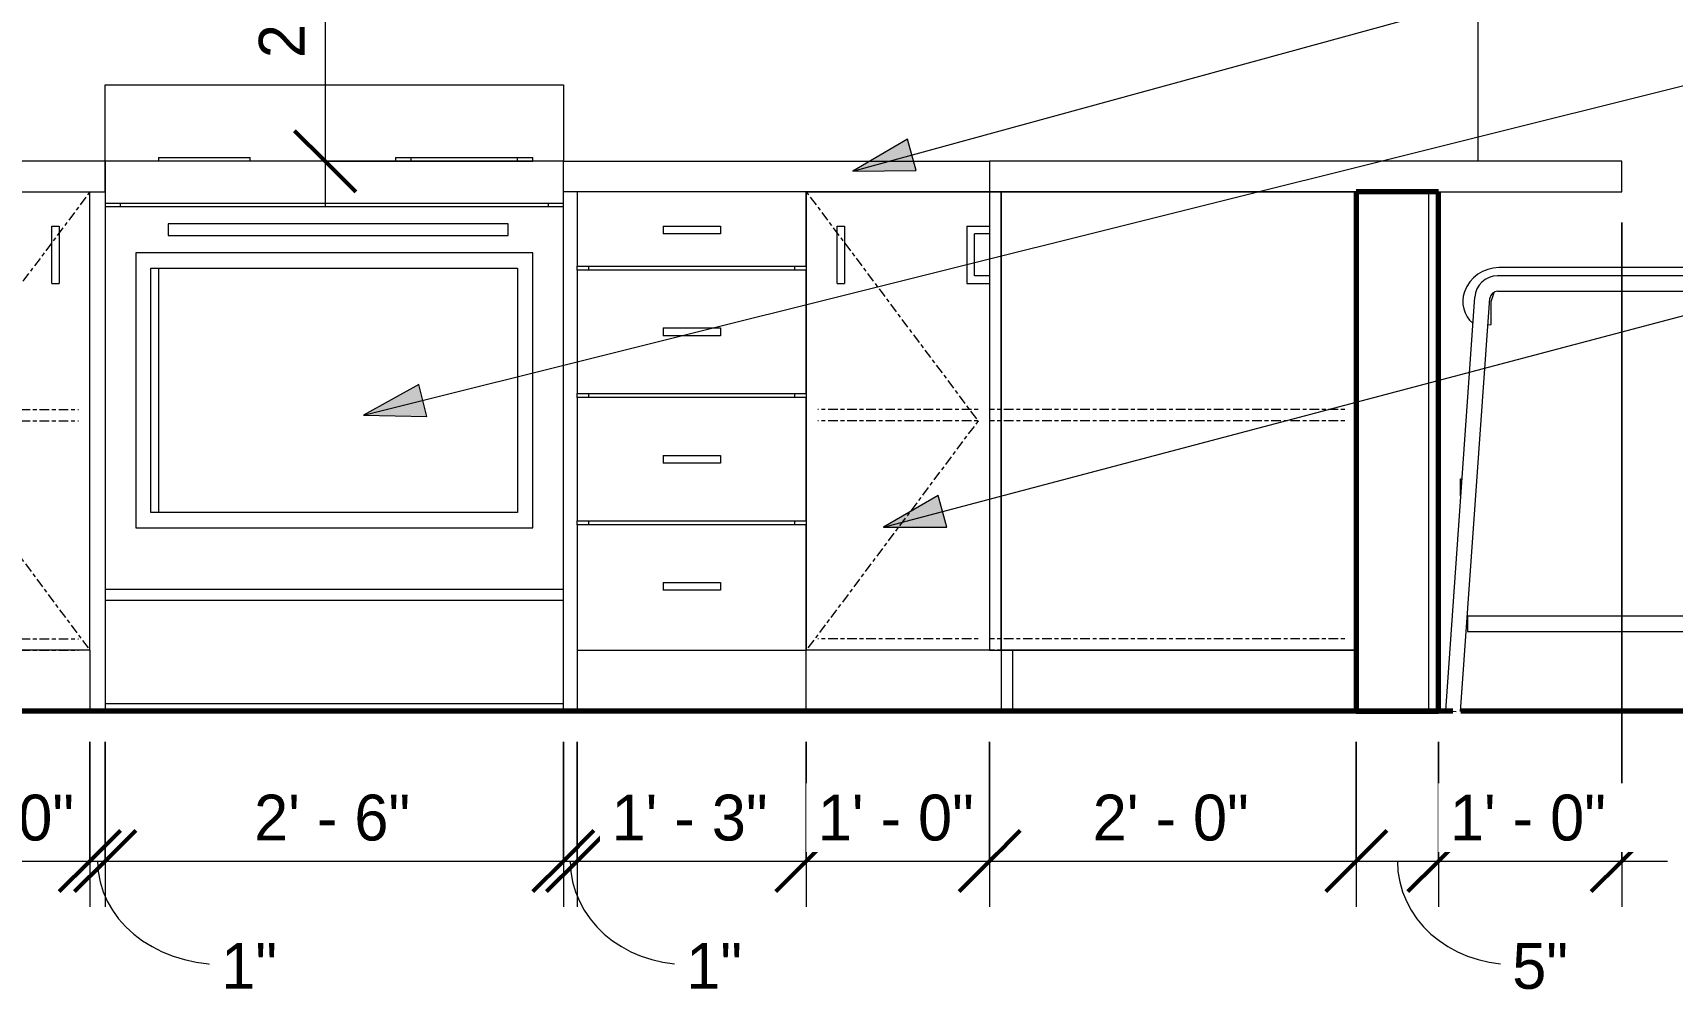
# Model space of a CAD drawing. Header units: inches. Extents: x 3011 to 5543, y -20 to 12119.
# Drawn here: x 5348.5 to 5455.9, y -19.1 to 44.4 of the extents above; entities that cross this region are included whole.
import ezdxf

# ---------------------------------------------------------------- set-up
doc = ezdxf.new("R2010")
doc.units = ezdxf.units.IN
doc.header["$MEASUREMENT"] = 0
doc.linetypes.add('Center', pattern=[1.25, 0.25, -0.1875, 0.625, -0.1875])
for name, color, linetype, lineweight in [('0-7', 170, 'Continuous', 5), ('A-ANNO-DIMS', 211, 'Continuous', 9), ('A-ANNO-DIMS-32', 211, 'Continuous', 9), ('A-FLOR-1', 7, 'Continuous', 70), ('A-WALL', 113, 'Continuous', 18), ('A-WALL-1', 113, 'Continuous', 70), ('A-WALL-2', 113, 'Continuous', 9), ('G-ANNO-TEXT', 231, 'Continuous', 9), ('I-FURN', 30, 'Continuous', 9), ('Q-CASE', 31, 'Continuous', 9), ('Q-CASE-1', 31, 'Center', 9), ('Q-SPCQ', 91, 'Continuous', 9)]:
    doc.layers.add(name, color=color, linetype=linetype, lineweight=lineweight)
doc.styles.add('Century Gothic', font='ufonts.com_century-gothic.ttf', dxfattribs={"height": 3})
doc.dimstyles.new('OD_1__HACK', dxfattribs={"dimscale": 12, "dimtxt": 3.132505, "dimasz": 0.333333, "dimexe": 0.25, "dimexo": 0.166667, "dimgap": 0.041667, "dimtad": 1, "dimdec": 0, "dimzin": 3, "dimdsep": 46, "dimlunit": 4, "dimtxsty": 'Century Gothic', "dimblk1": 'OBLIQUE', "dimblk2": 'OBLIQUE', "dimsah": 1, "dimcen": 0.09, "dimdle": 0.25, "dimazin": 0, "dimtfac": 1, "dimtdec": 4, "dimtix": 1, "dimtmove": 0, "dimatfit": 3, "dimfxl": 1, "dimtvp": 1, "dimtfill": 1, "dimfrac": 2, "dimtolj": 1, "dimtzin": 0, "dimarcsym": 2})
doc.dimstyles.new('OD_1__HACK_2', dxfattribs={"dimscale": 12, "dimtxt": 3.132505, "dimasz": 0.333333, "dimexe": 0.25, "dimexo": 0.166667, "dimgap": 0.041667, "dimtad": 1, "dimdec": 0, "dimzin": 3, "dimdsep": 46, "dimlunit": 4, "dimtxsty": 'Century Gothic', "dimblk1": 'OBLIQUE', "dimblk2": 'OBLIQUE', "dimsah": 1, "dimcen": 0.09, "dimdle": 0.25, "dimazin": 0, "dimtfac": 1, "dimtdec": 4, "dimtix": 1, "dimtmove": 1, "dimatfit": 3, "dimfxl": 1, "dimtvp": 1, "dimtfill": 1, "dimfrac": 2, "dimtolj": 1, "dimtzin": 0, "dimarcsym": 2})
doc.dimstyles.new('OD_1__HACK_2_1', dxfattribs={"dimscale": 12, "dimtxt": 3.132505, "dimasz": 0.333333, "dimexe": 0.25, "dimexo": 0.166667, "dimgap": 0.041667, "dimtad": 1, "dimdec": 0, "dimzin": 3, "dimdsep": 46, "dimlunit": 4, "dimtxsty": 'Century Gothic', "dimblk1": 'OBLIQUE', "dimblk2": 'OBLIQUE', "dimsah": 1, "dimcen": 0.09, "dimdle": 0.25, "dimazin": 0, "dimtfac": 1, "dimtdec": 4, "dimtix": 1, "dimtmove": 0, "dimatfit": 3, "dimfxl": 1, "dimtvp": 1, "dimtfill": 1, "dimfrac": 2, "dimtolj": 1, "dimtzin": 0, "dimarcsym": 2})

# ---------------------------------------------------------------- blocks, each defined once
blk = doc.blocks.new('CTR - 1st Phase - Shell_rvt-9-1ST FLOOR - 1BD B - ADA TYPE B - KITCHEN BACK WALL')
at = {"layer": 'A-FLOR-1'}
for p, q in [((10583.39, 0), (10458.16, 0)), ((10603.28, 0), (10583.9, 0))]:
    blk.add_line(p, q, dxfattribs=at)
blk = doc.blocks.new('Bar_Stool_6722_1_ - Bar_Stool_6722_1_-1372833-1ST FLOOR - 1BD B - ADA TYPE B - KITCHEN BACK WALL')
at = {"layer": 'I-FURN'}
for p, q in [((10602.79, 33.98), (10602.12, 29.79)), ((10603.88, 32.86), (10604.03, 33.73)), ((10604.03, 33.73), (10604.03, 33.98)), ((10602.25, 28.5), (10603.04, 33.01)), ((10603.04, 33.01), (10604.03, 32.84)), ((10604.03, 32.84), (10603.09, 27.5)), ((10601.99, 29.04), (10586.4, 29.04)), ((10602.3, 28.86), (10601.99, 29.04)), ((10602.12, 29.79), (10602.29, 29.62)), ((10602.29, 29.62), (10602.44, 29.59)), ((10602.25, 28.5), (10586.31, 28.5)), ((10602.29, 28.71), (10602.3, 28.86)), ((10584.81, 27.11), (10582.9, 0.04)), ((10583.89, -0.01), (10585.81, 27.04)), ((10585.9, 26.82), (10586.09, 27.41)), ((10586.31, 27.5), (10603.09, 27.5)), ((10601.85, 27.5), (10600.39, 27.5)), ((10600.39, 27.5), (10603.28, 0)), ((10604.03, 0), (10601.85, 27.5)), ((10585.9, 25.32), (10585.9, 26.82)), ((10585.69, 25.29), (10585.9, 25.32)), ((10583.89, 14.11), (10583.89, 15.22)), ((10583.89, 15.22), (10583.97, 15.22)), ((10603.46, 7.22), (10603.57, 7.22)), ((10603.57, 7.22), (10603.57, 6.22)), ((10584.34, 6.22), (10584.34, 5.22)), ((10602.63, 6.22), (10584.34, 6.22)), ((10602.73, 5.22), (10602.63, 6.22)), ((10603.57, 6.22), (10603.54, 6.22)), ((10584.34, 5.22), (10602.73, 5.22)), ((10582.9, 0.04), (10583.6, -0.01)), ((10603.28, 0), (10604.03, 0))]:
    blk.add_line(p, q, dxfattribs=at)
for centre, radius, start, end in [((10603.41, 32.61), 1.51, 65.6531, 114.3469), ((10586.4, 26.64), 2.4, 90, 160), ((10586.31, 27), 1.5, 90, 175.9457), ((10585.9, 26.82), 1.87, 160, 229.6759), ((10586.31, 27), 0.5, 90, 175.9457)]:
    blk.add_arc(centre, radius, start, end, dxfattribs=at)
blk = doc.blocks.new('Base Cabinet 4 Drawer 254 - Base Cabinet 4 Drawer 254 15_-2584595-1ST FLOOR - 1BD B - ADA TYPE B - KITCHEN BACK WALL')
at = {"layer": 'Q-CASE'}
for p, q in [((10526.06, 34), (10526.06, 29.13)), ((10541.06, 34), (10526.06, 34)), ((10541.06, 29.13), (10541.06, 34)), ((10531.69, 31.75), (10535.44, 31.75)), ((10531.69, 31.75), (10531.69, 31.25)), ((10535.44, 31.25), (10531.69, 31.25)), ((10535.44, 31.75), (10535.44, 31.25)), ((10526.06, 29.13), (10541.06, 29.13)), ((10526.06, 28.88), (10526.06, 29.13)), ((10526.81, 29.13), (10526.81, 28.88)), ((10540.31, 28.88), (10540.31, 29.13)), ((10526.06, 28.88), (10526.06, 20.79)), ((10541.06, 28.88), (10526.06, 28.88)), ((10541.06, 20.79), (10541.06, 28.88)), ((10531.69, 25.09), (10535.44, 25.09)), ((10531.69, 25.09), (10531.69, 24.58)), ((10535.44, 25.09), (10535.44, 24.58)), ((10535.44, 24.58), (10531.69, 24.58)), ((10526.06, 20.79), (10541.06, 20.79)), ((10526.06, 20.54), (10526.06, 20.79)), ((10526.06, 20.54), (10526.06, 12.46)), ((10541.06, 20.54), (10526.06, 20.54)), ((10526.81, 20.79), (10526.81, 20.54)), ((10540.31, 20.54), (10540.31, 20.79)), ((10541.06, 12.46), (10541.06, 20.54)), ((10531.69, 16.75), (10535.44, 16.75)), ((10531.69, 16.75), (10531.69, 16.25)), ((10535.44, 16.25), (10531.69, 16.25)), ((10535.44, 16.75), (10535.44, 16.25)), ((10526.06, 12.46), (10541.06, 12.46)), ((10526.06, 12.21), (10526.06, 12.46)), ((10526.06, 12.21), (10526.06, 4)), ((10541.06, 12.21), (10526.06, 12.21)), ((10526.81, 12.46), (10526.81, 12.21)), ((10540.31, 12.21), (10540.31, 12.46)), ((10541.06, 4), (10541.06, 12.21)), ((10531.69, 8.42), (10535.44, 8.42)), ((10531.69, 8.42), (10531.69, 7.92)), ((10535.44, 7.92), (10531.69, 7.92)), ((10535.44, 8.42), (10535.44, 7.92)), ((10526.06, 4), (10541.06, 4)), ((10526.06, 4), (10526.06, 0))]:
    blk.add_line(p, q, dxfattribs=at)
blk = doc.blocks.new('Base Cabinet Corner 197 - Base Cabinet Corner 197-2565125-1ST FLOOR - 1BD B - ADA TYPE B - KITCHEN BACK WALL')
at = {"layer": 'Q-CASE'}
for p, q in [((10481.41, 34), (10458.16, 34)), ((10458.16, 34), (10458.16, 4)), ((10482.18, 34), (10481.41, 34)), ((10481.41, 34), (10481.41, 4)), ((10481.41, 4), (10481.41, 34)), ((10482.18, 4), (10482.18, 34)), ((10482.18, 34), (10494.16, 34)), ((10494.16, 4), (10494.16, 34)), ((10482.18, 31.75), (10483.66, 31.75)), ((10483.16, 31.25), (10482.18, 31.25)), ((10483.16, 31.25), (10483.16, 28.5)), ((10483.66, 28), (10483.66, 31.75)), ((10491.66, 31.75), (10492.15, 31.75)), ((10491.66, 28), (10491.66, 31.75)), ((10492.15, 31.75), (10492.15, 28)), ((10483.16, 28.5), (10482.18, 28.5)), ((10482.18, 28), (10483.66, 28)), ((10491.66, 28), (10492.15, 28)), ((10481.41, 4), (10458.16, 4)), ((10458.16, 4), (10458.16, 0)), ((10458.16, 4), (10481.41, 4)), ((10481.41, 4), (10480.65, 4)), ((10480.65, 4), (10480.65, 0)), ((10481.41, 0), (10481.41, 4)), ((10481.41, 0), (10481.41, 4)), ((10481.41, 4), (10482.18, 4)), ((10494.16, 4), (10482.18, 4)), ((10494.16, 4), (10494.16, 0)), ((10458.16, 0), (10481.41, 0)), ((10480.65, 0), (10481.41, 0))]:
    blk.add_line(p, q, dxfattribs=at)
at = {"layer": 'Q-CASE-1'}
for p, q in [((10494.16, 34), (10482.93, 19)), ((10458.91, 19.75), (10482.16, 19.75)), ((10482.93, 19.75), (10493.41, 19.75)), ((10458.91, 19), (10482.16, 19)), ((10482.93, 19), (10494.16, 4)), ((10482.93, 19), (10493.41, 19)), ((10458.91, 4.75), (10482.16, 4.75)), ((10482.93, 4.75), (10493.41, 4.75)), ((10458.91, 4), (10482.16, 4)), ((10482.93, 4), (10493.41, 4))]:
    blk.add_line(p, q, dxfattribs=at)
blk = doc.blocks.new('Base Cabinet Corner 197 - Base Cabinet Corner 197-2569781-1ST FLOOR - 1BD B - ADA TYPE B - KITCHEN BACK WALL')
at = {"layer": 'Q-CASE'}
for p, q in [((10541.06, 34), (10553.05, 34)), ((10541.06, 34), (10541.06, 4)), ((10553.81, 34), (10553.05, 34)), ((10553.05, 34), (10553.05, 4)), ((10553.81, 4), (10553.81, 34)), ((10577.06, 34), (10553.81, 34)), ((10553.81, 34), (10553.81, 4)), ((10577.06, 4), (10577.06, 34)), ((10543.08, 31.75), (10543.56, 31.75)), ((10543.08, 28), (10543.08, 31.75)), ((10543.56, 31.75), (10543.56, 28)), ((10551.57, 31.75), (10553.05, 31.75)), ((10551.57, 31.75), (10551.57, 28)), ((10552.07, 28.5), (10552.07, 31.25)), ((10553.05, 31.25), (10552.07, 31.25)), ((10543.08, 28), (10543.56, 28)), ((10551.57, 28), (10553.05, 28)), ((10553.05, 28.5), (10552.07, 28.5)), ((10541.06, 0), (10541.06, 4)), ((10553.05, 4), (10541.06, 4)), ((10553.05, 4), (10553.81, 4)), ((10554.58, 4), (10553.81, 4)), ((10553.81, 4), (10553.81, 0)), ((10577.06, 4), (10553.81, 4)), ((10553.81, 4), (10553.81, 0)), ((10553.81, 4), (10577.06, 4)), ((10554.58, 0), (10554.58, 4)), ((10577.06, 0), (10577.06, 4)), ((10553.81, 0), (10554.58, 0)), ((10553.81, 0), (10577.06, 0))]:
    blk.add_line(p, q, dxfattribs=at)
at = {"layer": 'Q-CASE-1'}
for p, q in [((10541.06, 34), (10552.3, 19)), ((10552.3, 19.75), (10541.81, 19.75)), ((10576.31, 19.75), (10553.06, 19.75)), ((10552.3, 19), (10541.06, 4)), ((10552.3, 19), (10541.81, 19)), ((10576.31, 19), (10553.06, 19)), ((10552.3, 4.75), (10541.81, 4.75)), ((10576.31, 4.75), (10553.06, 4.75)), ((10552.3, 4), (10541.81, 4)), ((10576.31, 4), (10553.06, 4))]:
    blk.add_line(p, q, dxfattribs=at)
blk = doc.blocks.new('DIMBLOCK164-1ST FLOOR - 1BD B - ADA TYPE B - KITCHEN BACK WALL')
at = {"layer": 'A-ANNO-DIMS-32'}
for p, q in [((5340.28, -2), (5340.28, -12.81)), ((5340.28, -9.81), (5340.28, -2)), ((5352.28, -2), (5352.28, -12.81)), ((5352.28, -9.81), (5352.28, -2)), ((5340.28, -9.81), (5352.28, -9.81))]:
    blk.add_line(p, q, dxfattribs=at)
at = {"layer": 'A-ANNO-DIMS-32', "lineweight": 50}
for p, q in [((5340.28, -9.81), (5342.28, -7.81)), ((5352.28, -9.81), (5354.28, -7.81)), ((5340.28, -9.81), (5338.28, -11.81)), ((5352.28, -9.81), (5350.28, -11.81))]:
    blk.add_line(p, q, dxfattribs=at)
at = {"layer": 'A-ANNO-DIMS-32', "color": 0, "insert": (5341.03, -5.46), "char_height": 3, "width": 12.5897, "attachment_point": 1, "line_spacing_factor": 0.984502, "style": 'Century Gothic', "bg_fill": 3, "box_fill_scale": 1.25, "bg_fill_color": 256, "bg_fill_true_color": 13158600, "bg_fill_transparency": 0}
blk.add_mtext('1\' - 0"', dxfattribs=at)
blk = doc.blocks.new('_Oblique')
at = {"color": 0, "linetype": 'ByBlock', "lineweight": -2}
blk.add_line((-0.5, -0.5), (0.5, 0.5), dxfattribs=at)
blk = doc.blocks.new('DIMBLOCK165-1ST FLOOR - 1BD B - ADA TYPE B - KITCHEN BACK WALL')
at = {"layer": 'A-ANNO-DIMS-32'}
for p, q in [((5352.28, -2), (5352.28, -12.81)), ((5352.28, -9.81), (5352.28, -2)), ((5353.28, -2), (5353.28, -12.81)), ((5353.28, -9.81), (5353.28, -2)), ((5352.28, -9.81), (5353.28, -9.81))]:
    blk.add_line(p, q, dxfattribs=at)
at = {"layer": 'A-ANNO-DIMS-32', "lineweight": 50}
for p, q in [((5352.28, -9.81), (5354.28, -7.81)), ((5353.28, -9.81), (5355.28, -7.81)), ((5352.28, -9.81), (5350.28, -11.81)), ((5353.28, -9.81), (5351.28, -11.81))]:
    blk.add_line(p, q, dxfattribs=at)
at = {"layer": 'A-ANNO-DIMS-32'}
blk.add_ellipse((5360.88, -9.81), major_axis=(8.1, 0), ratio=0.833546, start_param=3.141593, end_param=4.712389, dxfattribs=at)
at = {"layer": 'A-ANNO-DIMS-32', "color": 0, "insert": (5360.88, -15.17), "char_height": 3, "width": 4.3557, "attachment_point": 1, "line_spacing_factor": 0.984502, "style": 'Century Gothic', "bg_fill": 3, "box_fill_scale": 1.25, "bg_fill_color": 256, "bg_fill_true_color": 13158600, "bg_fill_transparency": 0}
blk.add_mtext('1"', dxfattribs=at)
blk = doc.blocks.new('DIMBLOCK166-1ST FLOOR - 1BD B - ADA TYPE B - KITCHEN BACK WALL')
at = {"layer": 'A-ANNO-DIMS-32'}
for p, q in [((5353.28, -2), (5353.28, -12.81)), ((5353.28, -9.81), (5353.28, -2)), ((5383.28, -2), (5383.28, -12.81)), ((5383.28, -9.81), (5383.28, -2)), ((5353.28, -9.81), (5383.28, -9.81))]:
    blk.add_line(p, q, dxfattribs=at)
at = {"layer": 'A-ANNO-DIMS-32', "lineweight": 50}
for p, q in [((5353.28, -9.81), (5355.28, -7.81)), ((5383.28, -9.81), (5385.28, -7.81)), ((5353.28, -9.81), (5351.28, -11.81)), ((5383.28, -9.81), (5381.28, -11.81))]:
    blk.add_line(p, q, dxfattribs=at)
at = {"layer": 'A-ANNO-DIMS-32', "color": 0, "insert": (5363.03, -5.46), "char_height": 3, "width": 12.5897, "attachment_point": 1, "line_spacing_factor": 0.984502, "style": 'Century Gothic', "bg_fill": 3, "box_fill_scale": 1.25, "bg_fill_color": 256, "bg_fill_true_color": 13158600, "bg_fill_transparency": 0}
blk.add_mtext('2\' - 6"', dxfattribs=at)
blk = doc.blocks.new('DIMBLOCK167-1ST FLOOR - 1BD B - ADA TYPE B - KITCHEN BACK WALL')
at = {"layer": 'A-ANNO-DIMS-32'}
for p, q in [((5383.28, -2), (5383.28, -12.81)), ((5383.28, -9.81), (5383.28, -2)), ((5384.18, -2), (5384.18, -12.81)), ((5384.18, -9.81), (5384.18, -2)), ((5383.28, -9.81), (5384.18, -9.81))]:
    blk.add_line(p, q, dxfattribs=at)
at = {"layer": 'A-ANNO-DIMS-32', "lineweight": 50}
for p, q in [((5383.28, -9.81), (5385.28, -7.81)), ((5384.18, -9.81), (5386.18, -7.81)), ((5383.28, -9.81), (5381.28, -11.81)), ((5384.18, -9.81), (5382.18, -11.81))]:
    blk.add_line(p, q, dxfattribs=at)
at = {"layer": 'A-ANNO-DIMS-32'}
blk.add_ellipse((5391.32, -9.81), major_axis=(7.59, 0), ratio=0.889556, start_param=3.141593, end_param=4.712389, dxfattribs=at)
at = {"layer": 'A-ANNO-DIMS-32', "color": 0, "insert": (5391.32, -15.17), "char_height": 3, "width": 4.3557, "attachment_point": 1, "line_spacing_factor": 0.984502, "style": 'Century Gothic', "bg_fill": 3, "box_fill_scale": 1.25, "bg_fill_color": 256, "bg_fill_true_color": 13158600, "bg_fill_transparency": 0}
blk.add_mtext('1"', dxfattribs=at)
blk = doc.blocks.new('DIMBLOCK168-1ST FLOOR - 1BD B - ADA TYPE B - KITCHEN BACK WALL')
at = {"layer": 'A-ANNO-DIMS-32'}
for p, q in [((5384.18, -2), (5384.18, -12.81)), ((5384.18, -9.81), (5384.18, -2)), ((5399.18, -2), (5399.18, -12.81)), ((5399.18, -9.81), (5399.18, -2)), ((5384.18, -9.81), (5399.18, -9.81))]:
    blk.add_line(p, q, dxfattribs=at)
at = {"layer": 'A-ANNO-DIMS-32', "lineweight": 50}
for p, q in [((5384.18, -9.81), (5386.18, -7.81)), ((5399.18, -9.81), (5401.18, -7.81)), ((5384.18, -9.81), (5382.18, -11.81)), ((5399.18, -9.81), (5397.18, -11.81))]:
    blk.add_line(p, q, dxfattribs=at)
at = {"layer": 'A-ANNO-DIMS-32', "color": 0, "insert": (5386.43, -5.46), "char_height": 3, "width": 12.5897, "attachment_point": 1, "line_spacing_factor": 0.984502, "style": 'Century Gothic', "bg_fill": 3, "box_fill_scale": 1.25, "bg_fill_color": 256, "bg_fill_true_color": 13158600, "bg_fill_transparency": 0}
blk.add_mtext('1\' - 3"', dxfattribs=at)
blk = doc.blocks.new('DIMBLOCK169-1ST FLOOR - 1BD B - ADA TYPE B - KITCHEN BACK WALL')
at = {"layer": 'A-ANNO-DIMS-32'}
for p, q in [((5435.18, -2), (5435.18, -12.81)), ((5435.18, -9.81), (5435.18, -2)), ((5440.56, -2), (5440.56, -12.81)), ((5440.56, -9.81), (5440.56, -2)), ((5435.18, -9.81), (5440.56, -9.81))]:
    blk.add_line(p, q, dxfattribs=at)
at = {"layer": 'A-ANNO-DIMS-32', "lineweight": 50}
for p, q in [((5435.18, -9.81), (5437.18, -7.81)), ((5440.56, -9.81), (5442.56, -7.81)), ((5435.18, -9.81), (5433.18, -11.81)), ((5440.56, -9.81), (5438.56, -11.81))]:
    blk.add_line(p, q, dxfattribs=at)
at = {"layer": 'A-ANNO-DIMS-32'}
blk.add_ellipse((5445.39, -9.81), major_axis=(7.52, 0), ratio=0.897364, start_param=3.141593, end_param=4.712389, dxfattribs=at)
at = {"layer": 'A-ANNO-DIMS-32', "color": 0, "insert": (5445.39, -15.17), "char_height": 3, "width": 4.3557, "attachment_point": 1, "line_spacing_factor": 0.984502, "style": 'Century Gothic', "bg_fill": 3, "box_fill_scale": 1.25, "bg_fill_color": 256, "bg_fill_true_color": 13158600, "bg_fill_transparency": 0}
blk.add_mtext('5"', dxfattribs=at)
blk = doc.blocks.new('DIMBLOCK170-1ST FLOOR - 1BD B - ADA TYPE B - KITCHEN BACK WALL')
at = {"layer": 'A-ANNO-DIMS-32'}
for p, q in [((5452.56, 32), (5452.56, -12.81)), ((5452.56, -9.81), (5452.56, 32)), ((5440.56, -2), (5440.56, -12.81)), ((5440.56, -9.81), (5440.56, -2)), ((5440.56, -9.81), (5455.56, -9.81))]:
    blk.add_line(p, q, dxfattribs=at)
at = {"layer": 'A-ANNO-DIMS-32', "lineweight": 50}
for p, q in [((5440.56, -9.81), (5442.56, -7.81)), ((5452.56, -9.81), (5454.56, -7.81)), ((5440.56, -9.81), (5438.56, -11.81)), ((5452.56, -9.81), (5450.56, -11.81))]:
    blk.add_line(p, q, dxfattribs=at)
at = {"layer": 'A-ANNO-DIMS-32', "color": 0, "insert": (5441.31, -5.46), "char_height": 3, "width": 12.5897, "attachment_point": 1, "line_spacing_factor": 0.984502, "style": 'Century Gothic', "bg_fill": 3, "box_fill_scale": 1.25, "bg_fill_color": 256, "bg_fill_true_color": 13158600, "bg_fill_transparency": 0}
blk.add_mtext('1\' - 0"', dxfattribs=at)
blk = doc.blocks.new('DIMBLOCK171-1ST FLOOR - 1BD B - ADA TYPE B - KITCHEN BACK WALL')
at = {"layer": 'A-ANNO-DIMS-32'}
for p, q in [((5367.68, 63), (5367.68, 33)), ((5368.51, 60), (5364.68, 60)), ((5367.68, 60), (5368.51, 60)), ((5381.28, 36), (5364.68, 36)), ((5367.68, 36), (5381.28, 36))]:
    blk.add_line(p, q, dxfattribs=at)
at = {"layer": 'A-ANNO-DIMS-32', "lineweight": 50}
for p, q in [((5367.68, 60), (5365.68, 62)), ((5367.68, 60), (5369.68, 58)), ((5367.68, 36), (5365.68, 38)), ((5367.68, 36), (5369.68, 34))]:
    blk.add_line(p, q, dxfattribs=at)
at = {"layer": 'A-ANNO-DIMS-32', "color": 0, "insert": (5363.34, 42.75), "char_height": 3, "width": 12.5897, "attachment_point": 1, "rotation": 90, "line_spacing_factor": 0.984502, "style": 'Century Gothic', "bg_fill": 3, "box_fill_scale": 1.25, "bg_fill_color": 256, "bg_fill_true_color": 13158600, "bg_fill_transparency": 0}
blk.add_mtext('2\' - 0"', dxfattribs=at)
blk = doc.blocks.new('DIMBLOCK173-1ST FLOOR - 1BD B - ADA TYPE B - KITCHEN BACK WALL')
at = {"layer": 'A-ANNO-DIMS-32'}
for p, q in [((5399.18, -2), (5399.18, -12.81)), ((5399.18, -9.81), (5399.18, -2)), ((5411.18, -2), (5411.18, -12.81)), ((5411.18, -9.81), (5411.18, -2)), ((5396.18, -9.81), (5411.18, -9.81))]:
    blk.add_line(p, q, dxfattribs=at)
at = {"layer": 'A-ANNO-DIMS-32', "lineweight": 50}
for p, q in [((5399.18, -9.81), (5401.18, -7.81)), ((5411.18, -9.81), (5413.18, -7.81)), ((5399.18, -9.81), (5397.18, -11.81)), ((5411.18, -9.81), (5409.18, -11.81))]:
    blk.add_line(p, q, dxfattribs=at)
at = {"layer": 'A-ANNO-DIMS-32', "color": 0, "insert": (5399.93, -5.46), "char_height": 3, "width": 12.5897, "attachment_point": 1, "line_spacing_factor": 0.984502, "style": 'Century Gothic', "bg_fill": 3, "box_fill_scale": 1.25, "bg_fill_color": 256, "bg_fill_true_color": 13158600, "bg_fill_transparency": 0}
blk.add_mtext('1\' - 0"', dxfattribs=at)
blk = doc.blocks.new('DIMBLOCK174-1ST FLOOR - 1BD B - ADA TYPE B - KITCHEN BACK WALL')
at = {"layer": 'A-ANNO-DIMS-32'}
for p, q in [((5411.18, -2), (5411.18, -12.81)), ((5411.18, -9.81), (5411.18, -2)), ((5435.18, -2), (5435.18, -12.81)), ((5435.18, -9.81), (5435.18, -2)), ((5411.18, -9.81), (5438.18, -9.81))]:
    blk.add_line(p, q, dxfattribs=at)
at = {"layer": 'A-ANNO-DIMS-32', "lineweight": 50}
for p, q in [((5411.18, -9.81), (5413.18, -7.81)), ((5435.18, -9.81), (5437.18, -7.81)), ((5411.18, -9.81), (5409.18, -11.81)), ((5435.18, -9.81), (5433.18, -11.81))]:
    blk.add_line(p, q, dxfattribs=at)
at = {"layer": 'A-ANNO-DIMS-32', "color": 0, "insert": (5417.93, -5.46), "char_height": 3, "width": 12.5897, "attachment_point": 1, "line_spacing_factor": 0.984502, "style": 'Century Gothic', "bg_fill": 3, "box_fill_scale": 1.25, "bg_fill_color": 256, "bg_fill_true_color": 13158600, "bg_fill_transparency": 0}
blk.add_mtext('2\' - 0"', dxfattribs=at)

msp = doc.modelspace()

# ---------------------------------------------------------------- hatches: boundary and pattern name
at = {"layer": 'G-ANNO-TEXT'}
for points in [[(5402.23, 35.36), (5406.37, 35.39), (5405.8, 37.45)], [(5370.19, 19.38), (5374.33, 19.3), (5373.81, 21.38)], [(5404.23, 12.06), (5408.37, 12.04), (5407.82, 14.12)]]:
    msp.add_hatch(color=256, dxfattribs=at).paths.add_polyline_path(points, flags=0)

# ---------------------------------------------------------------- linework, layer by layer
at = {"layer": 'A-WALL'}
for p, q in [((5443.16, 36), (5443.16, 54)), ((5439.93, 0), (5439.93, 34))]:
    msp.add_line(p, q, dxfattribs=at)
at = {"layer": 'A-WALL-1'}
for p, q in [((5440.56, 34), (5435.18, 34)), ((5435.18, 34), (5435.18, 0)), ((5440.56, 0), (5440.56, 34)), ((5435.18, 0), (5440.56, 0))]:
    msp.add_line(p, q, dxfattribs=at)
at = {"layer": 'A-WALL-2'}
for p, q in [((5353.28, 36), (5340.28, 36)), ((5383.28, 36), (5411.18, 36)), ((5340.3, 34), (5353.28, 34)), ((5411.16, 34), (5383.28, 34))]:
    msp.add_line(p, q, dxfattribs=at)
at = {"layer": 'G-ANNO-TEXT'}
for p, q in [((5402.23, 35.36), (5470.33, 54.01)), ((5405.8, 37.45), (5402.23, 35.36)), ((5406.37, 35.39), (5405.8, 37.45)), ((5402.23, 35.36), (5406.37, 35.39)), ((5373.81, 21.38), (5370.19, 19.38)), ((5374.33, 19.3), (5373.81, 21.38)), ((5370.19, 19.38), (5374.33, 19.3)), ((5407.82, 14.12), (5404.23, 12.06)), ((5408.37, 12.04), (5407.82, 14.12)), ((5404.23, 12.06), (5408.37, 12.04))]:
    msp.add_line(p, q, dxfattribs=at)
at = {"layer": 'Q-SPCQ'}
for p, q in [((5353.28, 36), (5353.28, 41)), ((5353.28, 41), (5383.28, 41)), ((5383.28, 41), (5383.28, 36)), ((5353.28, 36), (5353.28, 33.26)), ((5383.28, 36), (5353.28, 36)), ((5353.28, 34), (5353.28, 36)), ((5356.78, 36.25), (5356.78, 36)), ((5356.78, 36.25), (5362.78, 36.25)), ((5362.78, 36), (5362.78, 36.25)), ((5372.28, 36.25), (5372.28, 36)), ((5372.28, 36.25), (5373.26, 36.25)), ((5373.28, 36.25), (5373.28, 36)), ((5373.28, 36.25), (5380.28, 36.25)), ((5380.28, 36), (5380.28, 36.25)), ((5380.3, 36.25), (5381.28, 36.25)), ((5381.28, 36), (5381.28, 36.25)), ((5383.28, 33.26), (5383.28, 36)), ((5383.28, 34), (5383.28, 36)), ((5452.56, 36), (5411.18, 36)), ((5411.18, 36), (5411.18, 34)), ((5452.56, 34), (5452.56, 36)), ((5411.18, 34), (5452.56, 34)), ((5353.28, 33.26), (5383.28, 33.26)), ((5353.28, 33.26), (5353.28, 33.01)), ((5353.28, 33.01), (5353.28, 8)), ((5383.28, 33.01), (5353.28, 33.01)), ((5354.28, 33.01), (5354.28, 33.26)), ((5382.28, 33.26), (5382.28, 33.01)), ((5383.28, 33.01), (5383.28, 33.26)), ((5383.28, 8), (5383.28, 33.01)), ((5357.41, 31.9), (5357.41, 31.15)), ((5379.67, 31.9), (5357.41, 31.9)), ((5357.41, 31.15), (5379.67, 31.15)), ((5379.67, 31.15), (5379.67, 31.9)), ((5355.28, 30), (5355.28, 12)), ((5381.28, 30), (5355.28, 30)), ((5356.28, 29), (5380.28, 29)), ((5356.28, 13), (5356.28, 29)), ((5356.78, 29), (5356.78, 13)), ((5380.28, 29), (5380.28, 13)), ((5381.28, 12), (5381.28, 30)), ((5380.28, 13), (5356.28, 13)), ((5355.28, 12), (5381.28, 12)), ((5353.28, 8), (5383.28, 8)), ((5353.28, 8), (5353.28, 7.25)), ((5383.28, 7.25), (5383.28, 8)), ((5353.28, 7.25), (5353.28, 0.5)), ((5383.28, 7.25), (5353.28, 7.25)), ((5383.28, 0.5), (5383.28, 7.25)), ((5353.28, 0.5), (5383.28, 0.5)), ((5353.28, 0.5), (5353.28, 0)), ((5383.28, 0), (5383.28, 0.5))]:
    msp.add_line(p, q, dxfattribs=at)

# ---------------------------------------------------------------- block references
at = {"layer": '0-7'}
msp.add_blockref('CTR - 1st Phase - Shell_rvt-9-1ST FLOOR - 1BD B - ADA TYPE B - KITCHEN BACK WALL', (-5141.88, 0), dxfattribs=at)
at = {"layer": 'I-FURN'}
msp.add_blockref('Bar_Stool_6722_1_ - Bar_Stool_6722_1_-1372833-1ST FLOOR - 1BD B - ADA TYPE B - KITCHEN BACK WALL', (-5141.88, 0), dxfattribs=at)
at = {"layer": 'Q-CASE'}
for name in ['Base Cabinet Corner 197 - Base Cabinet Corner 197-2565125-1ST FLOOR - 1BD B - ADA TYPE B - KITCHEN BACK WALL', 'Base Cabinet 4 Drawer 254 - Base Cabinet 4 Drawer 254 15_-2584595-1ST FLOOR - 1BD B - ADA TYPE B - KITCHEN BACK WALL', 'Base Cabinet Corner 197 - Base Cabinet Corner 197-2569781-1ST FLOOR - 1BD B - ADA TYPE B - KITCHEN BACK WALL']:
    msp.add_blockref(name, (-5141.88, 0), dxfattribs=at)

# ---------------------------------------------------------------- next in the draw order: dimensions: what is measured, and where the dimension line sits
at = {"layer": 'A-ANNO-DIMS'}
dim = msp.add_linear_dim(base=(5440.56, -9.81), p1=(5435.18, 0), p2=(5440.56, 0), dimstyle='OD_1__HACK_2', override={"dimpost": '<>', "dimfxl": 5.375}, dxfattribs=at)
dim.commit()
dim.dimension.update_dxf_attribs({"geometry": 'DIMBLOCK169-1ST FLOOR - 1BD B - ADA TYPE B - KITCHEN BACK WALL', "text_midpoint": (5447.57, -17.17), "dimtype": 160})
dim = msp.add_linear_dim(base=(5352.28, -9.81), p1=(5340.28, 0), p2=(5352.28, 0), dimstyle='OD_1__HACK_2_1', override={"dimpost": '<>', "dimfxl": 12}, dxfattribs=at)
dim.commit()
dim.dimension.update_dxf_attribs({"geometry": 'DIMBLOCK164-1ST FLOOR - 1BD B - ADA TYPE B - KITCHEN BACK WALL', "text_midpoint": (5346.28, -7.73)})

# ---------------------------------------------------------------- next in the draw order: dimensions: what is measured, and where the dimension line sits
dim = msp.add_linear_dim(base=(5452.56, -9.81), p1=(5440.56, 0), p2=(5452.56, 34), dimstyle='OD_1__HACK_2_1', override={"dimpost": '<>', "dimfxl": 36.055513}, dxfattribs=at)
dim.commit()
dim.dimension.update_dxf_attribs({"geometry": 'DIMBLOCK170-1ST FLOOR - 1BD B - ADA TYPE B - KITCHEN BACK WALL', "text_midpoint": (5446.56, -7.73)})
dim = msp.add_linear_dim(base=(5353.28, -9.81), p1=(5352.28, 0), p2=(5353.28, 0), dimstyle='OD_1__HACK_2', override={"dimpost": '<>', "dimfxl": 1}, dxfattribs=at)
dim.commit()
dim.dimension.update_dxf_attribs({"geometry": 'DIMBLOCK165-1ST FLOOR - 1BD B - ADA TYPE B - KITCHEN BACK WALL', "text_midpoint": (5363.05, -17.17), "dimtype": 160})

# ---------------------------------------------------------------- next in the draw order: linework, layer by layer
at = {"layer": 'G-ANNO-TEXT'}
for p, q in [((5370.19, 19.38), (5468.33, 43.88)), ((5404.23, 12.06), (5470.33, 29.54))]:
    msp.add_line(p, q, dxfattribs=at)

# ---------------------------------------------------------------- next in the draw order: dimensions: what is measured, and where the dimension line sits
at = {"layer": 'A-ANNO-DIMS'}
dim = msp.add_linear_dim(base=(5383.28, -9.81), p1=(5353.28, 0), p2=(5383.28, 0), dimstyle='OD_1__HACK_2_1', override={"dimpost": '<>', "dimfxl": 30}, dxfattribs=at)
dim.commit()
dim.dimension.update_dxf_attribs({"geometry": 'DIMBLOCK166-1ST FLOOR - 1BD B - ADA TYPE B - KITCHEN BACK WALL', "text_midpoint": (5368.28, -7.73)})

# ---------------------------------------------------------------- next in the draw order: dimensions: what is measured, and where the dimension line sits
dim = msp.add_linear_dim(base=(5367.68, 36), p1=(5370.51, 60), p2=(5383.28, 36), angle=90, dimstyle='OD_1__HACK_2_1', override={"dimpost": '<>', "dimfxl": 27.185697}, dxfattribs=at)
dim.commit()
dim.dimension.update_dxf_attribs({"geometry": 'DIMBLOCK171-1ST FLOOR - 1BD B - ADA TYPE B - KITCHEN BACK WALL', "text_midpoint": (5365.61, 48)})
dim = msp.add_linear_dim(base=(5384.18, -9.81), p1=(5383.28, 0), p2=(5384.18, 0), dimstyle='OD_1__HACK_2', override={"dimpost": '<>', "dimfxl": 0.9}, dxfattribs=at)
dim.commit()
dim.dimension.update_dxf_attribs({"geometry": 'DIMBLOCK167-1ST FLOOR - 1BD B - ADA TYPE B - KITCHEN BACK WALL', "text_midpoint": (5393.49, -17.17), "dimtype": 160})

# ---------------------------------------------------------------- next in the draw order: dimensions: what is measured, and where the dimension line sits
dim = msp.add_linear_dim(base=(5399.18, -9.81), p1=(5384.18, 0), p2=(5399.18, 0), dimstyle='OD_1__HACK_2_1', override={"dimpost": '<>', "dimfxl": 15}, dxfattribs=at)
dim.commit()
dim.dimension.update_dxf_attribs({"geometry": 'DIMBLOCK168-1ST FLOOR - 1BD B - ADA TYPE B - KITCHEN BACK WALL', "text_midpoint": (5391.68, -7.73)})

# ---------------------------------------------------------------- next in the draw order: dimensions: what is measured, and where the dimension line sits
dim = msp.add_linear_dim(base=(5411.18, -9.81), p1=(5399.18, 0), p2=(5411.18, 0), dimstyle='OD_1__HACK', override={"dimpost": '<>', "dimfxl": 12}, dxfattribs=at)
dim.commit()
dim.dimension.update_dxf_attribs({"geometry": 'DIMBLOCK173-1ST FLOOR - 1BD B - ADA TYPE B - KITCHEN BACK WALL', "text_midpoint": (5405.18, -7.73)})

# ---------------------------------------------------------------- next in the draw order: dimensions: what is measured, and where the dimension line sits
dim = msp.add_linear_dim(base=(5435.18, -9.81), p1=(5411.18, 0), p2=(5435.18, 0), dimstyle='OD_1__HACK', override={"dimpost": '<>', "dimfxl": 24}, dxfattribs=at)
dim.commit()
dim.dimension.update_dxf_attribs({"geometry": 'DIMBLOCK174-1ST FLOOR - 1BD B - ADA TYPE B - KITCHEN BACK WALL', "text_midpoint": (5423.18, -7.73)})

doc.saveas('drawing.dxf')
